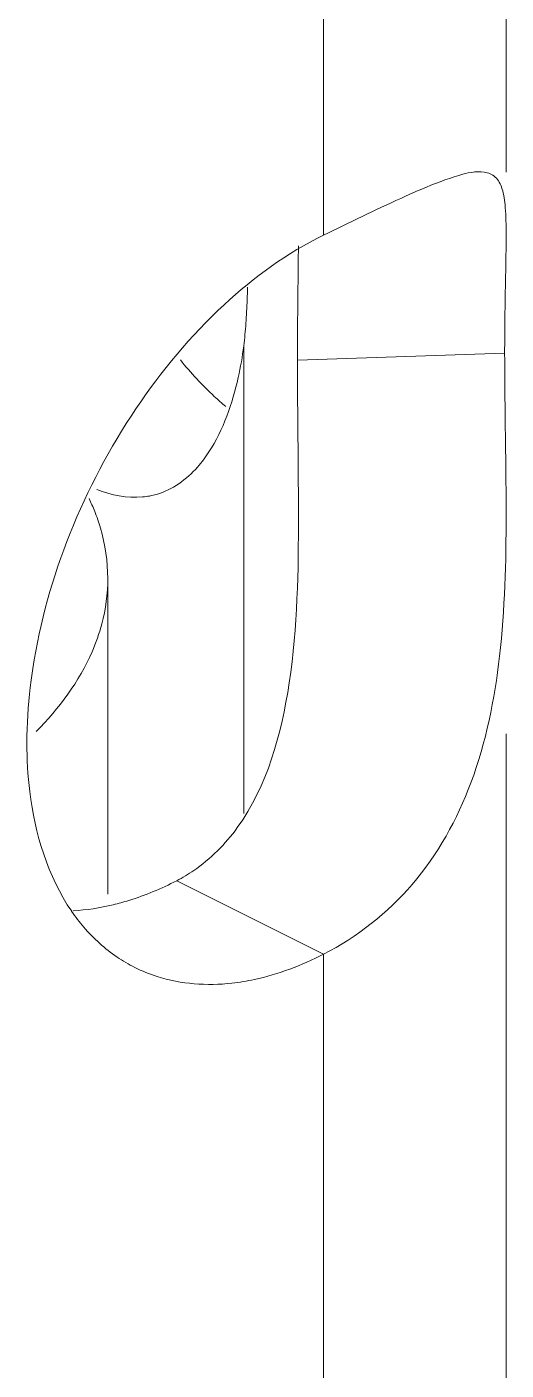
# Model space of a CAD drawing. Header units: millimetres. Extents: x 1177 to 4147, y 93 to 2194.
# Drawn here: x 3571.3 to 3573.73, y 773.53 to 780.33 of the extents above; entities that cross this region are included whole.
import ezdxf

# ---------------------------------------------------------------- set-up
doc = ezdxf.new("R2010")
doc.units = ezdxf.units.MM
doc.header["$LTSCALE"] = 0.1
doc.layers.get('0').update_dxf_attribs({"lineweight": 13})

# ---------------------------------------------------------------- blocks, each defined once
blk = doc.blocks.new('01')
for p, q in [((4032.7137, 695.6898), (4032.7137, 701.7439)), ((4034.0318, 696.1448), (4034.0318, 697.7099)), ((4032.1374, 691.5107), (4032.1374, 694.8884)), ((4032.5247, 694.7855), (4034.0212, 694.8368)), ((4031.155, 690.9283), (4031.155, 693.2087)), ((4034.0318, 685.8476), (4034.0318, 692.0849)), ((4031.6531, 691.0242), (4032.7137, 690.4939)), ((4032.7137, 684.2566), (4032.7137, 690.4939))]:
    blk.add_line(p, q)
for centre, radius, start, end in [((4027.1433, 695.3958), 5.0213, 358.0343, 359.05519), ((4027.6352, 695.3774), 4.5291, 355.88407, 358.0542), ((4028.2622, 695.3319), 3.9005, 353.47118, 355.88985), ((4029.6627, 693.1396), 1.5031, 21.59152, 25.45234), ((4032.0148, 691.5715), 1.3587, 214.43517, 220.51216), ((4031.86, 691.4143), 1.1371, 235.88308, 243.37769)]:
    blk.add_arc(centre, radius, start, end)
for points, knots in [([(4033.8738, 696.1449), (4033.8128, 696.1535), (4033.6545, 696.1172), (4033.511, 696.0596), (4033.4236, 696.0225)], [0, 0, 0, 0, 0.393589, 1, 1, 1, 1]), ([(4034.0317, 695.6974), (4034.0317, 695.7617), (4034.0298, 695.8723), (4034.0127, 696.0136), (4033.9637, 696.1154), (4033.9025, 696.1409), (4033.8738, 696.1449)], [0, 0, 0, 0, 0.374969, 0.643761, 0.831192, 1, 1, 1, 1]), ([(4033.4236, 696.0225), (4033.3724, 696.0007), (4033.1334, 695.8949), (4032.8984, 695.7803), (4032.7137, 695.6898)], [0, 0, 0, 0, 0.213052, 1, 1, 1, 1]), ([(4032.7137, 695.6898), (4032.4507, 695.5615), (4031.9406, 695.1882), (4031.1111, 694.189), (4030.7151, 693.2238), (4030.6134, 692.559)], [0, 0, 0, 0, 0.226194, 0.480038, 1, 1, 1, 1]), ([(4034.0212, 694.8368), (4034.0212, 694.9213), (4034.0227, 695.2082), (4034.0317, 695.495), (4034.0317, 695.6974)], [0, 0, 0, 0, 0.294298, 1, 1, 1, 1]), ([(4032.5247, 694.7855), (4032.5247, 694.8605), (4032.5258, 695.1362), (4032.5302, 695.4118), (4032.5315, 695.6125)], [0, 0, 0, 0, 0.272011, 1, 1, 1, 1]), ([(4032.1374, 694.8884), (4032.127, 694.8122), (4032.0805, 694.547), (4031.9905, 694.2843), (4031.8854, 694.1225)], [0, 0, 0, 0, 0.284987, 1, 1, 1, 1]), ([(4034.0317, 693.6682), (4034.0317, 693.7698), (4034.0288, 694.1593), (4034.0212, 694.5489), (4034.0212, 694.8368)], [0, 0, 0, 0, 0.260842, 1, 1, 1, 1]), ([(4032.007, 694.4516), (4031.9788, 694.4749), (4031.8611, 694.5786), (4031.7549, 694.695), (4031.679, 694.7881)], [0, 0, 0, 0, 0.233401, 1, 1, 1, 1]), ([(4032.5318, 693.6682), (4032.5317, 693.7655), (4032.5298, 694.138), (4032.5247, 694.5104), (4032.5247, 694.7855)], [0, 0, 0, 0, 0.261351, 1, 1, 1, 1]), ([(4031.8854, 694.1225), (4031.8606, 694.0844), (4031.7638, 693.9527), (4031.6217, 693.8489), (4031.5078, 693.8162)], [0, 0, 0, 0, 0.277169, 1, 1, 1, 1]), ([(4031.5078, 693.8162), (4031.4747, 693.8068), (4031.3302, 693.78), (4031.1796, 693.8105), (4031.0756, 693.8512)], [0, 0, 0, 0, 0.235867, 1, 1, 1, 1]), ([(4031.0604, 693.6927), (4031.076, 693.6533), (4031.1299, 693.4975), (4031.1549, 693.3313), (4031.1549, 693.2087)], [0, 0, 0, 0, 0.256628, 1, 1, 1, 1]), ([(4032.0902, 691.4082), (4032.3073, 691.7084), (4032.5209, 692.4928), (4032.532, 693.2629), (4032.5318, 693.6682)], [0, 0, 0, 0, 0.477577, 1, 1, 1, 1]), ([(4032.7137, 690.4939), (4032.9557, 690.6172), (4033.4052, 690.9711), (4033.8317, 691.7465), (4034.0155, 692.6733), (4034.0317, 693.3272), (4034.0317, 693.6682)], [0, 0, 0, 0, 0.224946, 0.459062, 0.717666, 1, 1, 1, 1]), ([(4031.1114, 692.8796), (4031.0932, 692.811), (4030.9912, 692.5217), (4030.8029, 692.2685), (4030.6379, 692.1016)], [0, 0, 0, 0, 0.23223, 1, 1, 1, 1]), ([(4030.6134, 692.559), (4030.6064, 692.5132), (4030.5823, 692.3346), (4030.5708, 692.1542), (4030.5708, 692.0204)], [0, 0, 0, 0, 0.257058, 1, 1, 1, 1]), ([(4030.5708, 692.0204), (4030.5708, 691.9031), (4030.5938, 691.4819), (4030.7211, 691.0552), (4030.8942, 690.8032)], [0, 0, 0, 0, 0.277223, 1, 1, 1, 1]), ([(4031.6531, 691.0242), (4031.6955, 691.046), (4031.863, 691.1465), (4032.0039, 691.2889), (4032.0902, 691.4082)], [0, 0, 0, 0, 0.24473, 1, 1, 1, 1]), ([(4031.1931, 690.8503), (4031.2315, 690.8596), (4031.3897, 690.9035), (4031.5421, 690.9673), (4031.6531, 691.0242)], [0, 0, 0, 0, 0.240401, 1, 1, 1, 1]), ([(4032.0515, 690.2839), (4032.106, 690.2901), (4032.3354, 690.3286), (4032.5558, 690.4129), (4032.7137, 690.4939)], [0, 0, 0, 0, 0.236094, 1, 1, 1, 1]), ([(4031.3505, 690.3978), (4031.4023, 690.3719), (4031.6239, 690.2813), (4031.8719, 690.2637), (4032.0515, 690.2839)], [0, 0, 0, 0, 0.24274, 1, 1, 1, 1])]:
    blk.add_open_spline(points, degree=3, knots=knots)
for points in [[(4031.1549, 693.2087), (4031.1549, 693.0981), (4031.1399, 692.9865), (4031.1114, 692.8796)], [(4030.906, 690.8072), (4031.0026, 690.8124), (4031.0991, 690.8276), (4031.1931, 690.8503)], [(4030.9818, 690.6889), (4031.0519, 690.607), (4031.1331, 690.5333), (4031.2223, 690.4729)]]:
    blk.add_open_spline(points, degree=3)

msp = doc.modelspace()

# ---------------------------------------------------------------- block references
at = {"xscale": 0.7, "yscale": 0.7, "zscale": 0.7}
msp.add_blockref('01', (749.9034, 292.2903), dxfattribs=at)

doc.saveas('drawing.dxf')
